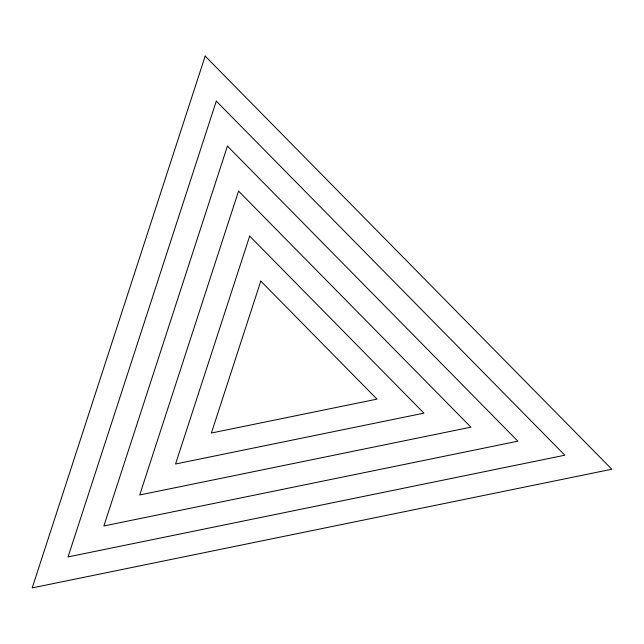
<?xml version="1.0" encoding="UTF-8"?>
<svg xmlns="http://www.w3.org/2000/svg" width="644" height="644" viewBox="0 0 644 644"><rect width="100%" height="100%" fill="white"/><g stroke="black" fill="none" stroke-linecap="round" stroke-linejoin="round"><path stroke-width="0.97" d="M205.17 56.1L32.2 587.9L611.8 469.235L205.17 56.1M216.295 101.1L68.039 556.923L564.836 455.211L216.295 101.1M227.429 146.091L103.877 525.955L517.873 441.188L227.429 146.091M238.554 191.091L139.708 494.978L470.909 427.165L238.554 191.091M249.679 236.09L175.546 464.002L423.945 413.142L249.679 236.09M260.804 281.082L211.385 433.026L376.982 399.127L260.804 281.082"/></g></svg>
